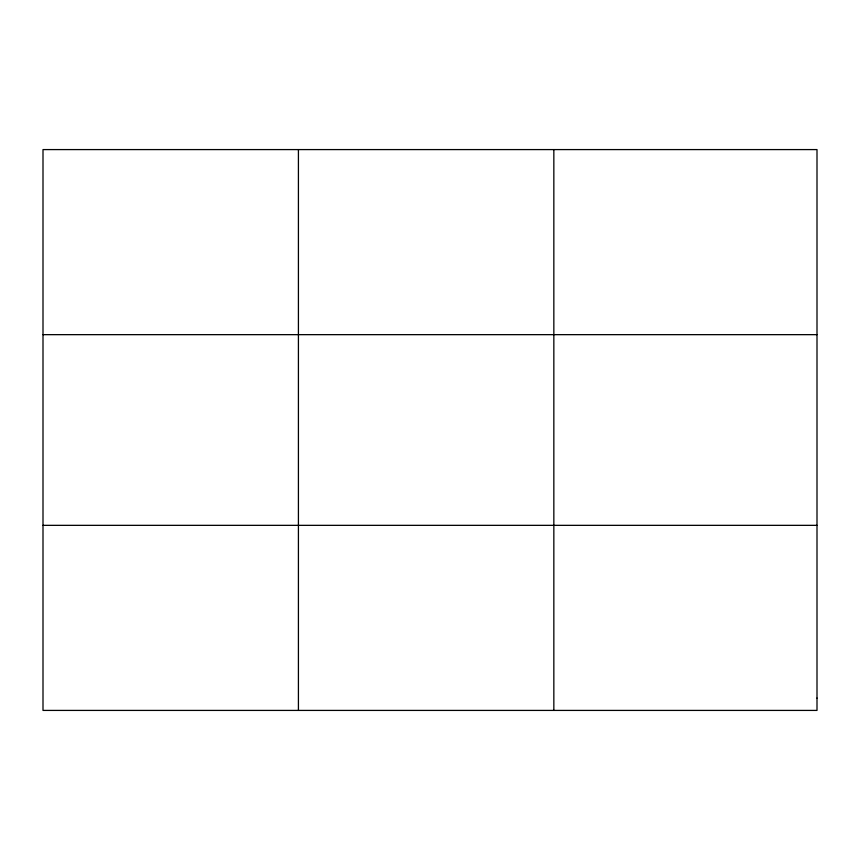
<?xml version="1.0" encoding="UTF-8"?>
<svg xmlns="http://www.w3.org/2000/svg" width="860" height="860" viewBox="0 0 860 860"><rect width="100%" height="100%" fill="white"/><g stroke="black" fill="none" stroke-linecap="round" stroke-linejoin="round"><path stroke-width="1.29" d="M298.42 710.414L298.42 149.586M553.84 710.414L553.84 149.586M43 334.658L817 334.658M43 525.342L817 525.342M817 698.083L817 710.414L43 710.414L43 149.586L817 149.586L817 698.083"/></g></svg>
